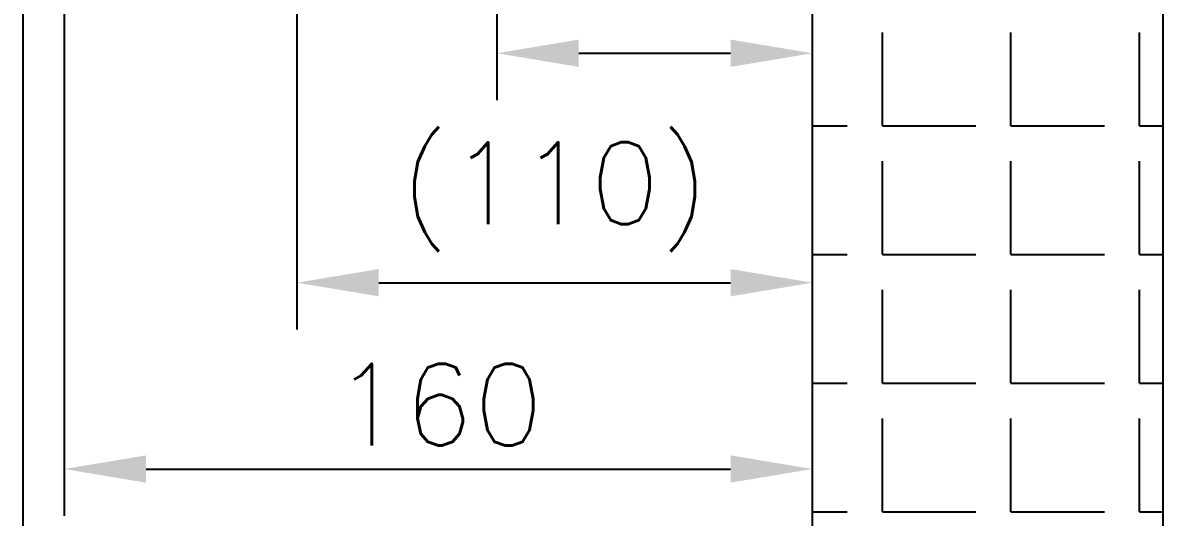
# Model space of a CAD drawing. Extents: x -3383 to -2963, y -4299 to -3705.
# Drawn here: x -3082.95 to -3034.17, y -4134.02 to -4112.89 of the extents above; entities that cross this region are included whole.
import ezdxf

# ---------------------------------------------------------------- set-up
doc = ezdxf.new("R2010")
doc.units = 0
doc.header["$LTSCALE"] = 7
doc.layers.add('DWG', color=7, linetype='CONTINUOUS')
doc.layers.add('HT', color=3, linetype='CONTINUOUS')
doc.styles.add('DD', font='romans', dxfattribs={"bigfont": 'GHS.shx'})

msp = doc.modelspace()

# ---------------------------------------------------------------- linework, layer by layer
at = {"layer": 'DWG', "color": 2}
for p, q in [((-3082.945339, -4090.514821), (-3082.945339, -4140.578917)), ((-3081.170635, -4097.414821), (-3081.170635, -4133.963061)), ((-3071.224824, -4104.753295), (-3071.224824, -4125.998036)), ((-3062.670635, -4105.418215), (-3062.670635, -4116.19012)), ((-3059.170635, -4114.19012), (-3052.670635, -4114.19012)), ((-3067.724824, -4123.998036), (-3052.670635, -4123.998036)), ((-3077.670635, -4131.963061), (-3052.670635, -4131.963061))]:
    msp.add_line(p, q, dxfattribs=at)
for points in [[(-3059.170635, -4113.606787), (-3059.170635, -4114.773453), (-3062.670635, -4114.19012)], [(-3052.670635, -4113.606787), (-3052.670635, -4114.773453), (-3049.170635, -4114.19012)], [(-3067.724824, -4123.414703), (-3067.724824, -4124.58137), (-3071.224824, -4123.998036)], [(-3052.670635, -4123.414703), (-3052.670635, -4124.58137), (-3049.170635, -4123.998036)], [(-3077.670635, -4131.379728), (-3077.670635, -4132.546395), (-3081.170635, -4131.963061)], [(-3052.670635, -4131.379728), (-3052.670635, -4132.546395), (-3049.170635, -4131.963061)]]:
    msp.add_solid(points, dxfattribs=at)
at = {"layer": 'HT', "ltscale": 0.5}
for p, q in [((-3049.170635, -4163.76592), (-3049.170635, -4000.76592)), ((-3034.170635, -4170.16592), (-3034.170635, -4000.76592)), ((-3046.182643, -4117.298514), (-3046.182643, -4113.298514)), ((-3040.682643, -4117.298514), (-3040.682643, -4113.298514)), ((-3035.182643, -4117.298514), (-3035.182643, -4113.298514)), ((-3049.170635, -4117.298514), (-3047.682643, -4117.298514)), ((-3046.182643, -4117.298514), (-3042.182643, -4117.298514)), ((-3040.682643, -4117.298514), (-3036.682643, -4117.298514)), ((-3035.182643, -4117.298514), (-3034.170635, -4117.298514)), ((-3046.182643, -4122.798514), (-3046.182643, -4118.798514)), ((-3040.682643, -4122.798514), (-3040.682643, -4118.798514)), ((-3035.182643, -4122.798514), (-3035.182643, -4118.798514)), ((-3049.170635, -4122.798514), (-3047.682643, -4122.798514)), ((-3046.182643, -4122.798514), (-3042.182643, -4122.798514)), ((-3040.682643, -4122.798514), (-3036.682643, -4122.798514)), ((-3035.182643, -4122.798514), (-3034.170635, -4122.798514)), ((-3046.182643, -4128.298514), (-3046.182643, -4124.298514)), ((-3040.682643, -4128.298514), (-3040.682643, -4124.298514)), ((-3035.182643, -4128.298514), (-3035.182643, -4124.298514)), ((-3049.170635, -4128.298514), (-3047.682643, -4128.298514)), ((-3046.182643, -4128.298514), (-3042.182643, -4128.298514)), ((-3040.682643, -4128.298514), (-3036.682643, -4128.298514)), ((-3035.182643, -4128.298514), (-3034.170635, -4128.298514)), ((-3046.182643, -4133.798514), (-3046.182643, -4129.798514)), ((-3040.682643, -4133.798514), (-3040.682643, -4129.798514)), ((-3035.182643, -4133.798514), (-3035.182643, -4129.798514)), ((-3049.170635, -4133.798514), (-3047.682643, -4133.798514)), ((-3046.182643, -4133.798514), (-3042.182643, -4133.798514)), ((-3040.682643, -4133.798514), (-3036.682643, -4133.798514)), ((-3035.182643, -4133.798514), (-3034.170635, -4133.798514))]:
    msp.add_line(p, q, dxfattribs=at)

# ---------------------------------------------------------------- texts
at = {"layer": 'DWG', "color": 2, "char_height": 3.5, "attachment_point": 5, "style": 'DD'}
for s, insert in [('\\A1;(110)', (-3060.19773, -4120.33137)), ('\\A1;160', (-3065.170635, -4129.213061))]:
    msp.add_mtext(s, dxfattribs=dict(at, insert=insert))

doc.saveas('drawing.dxf')
